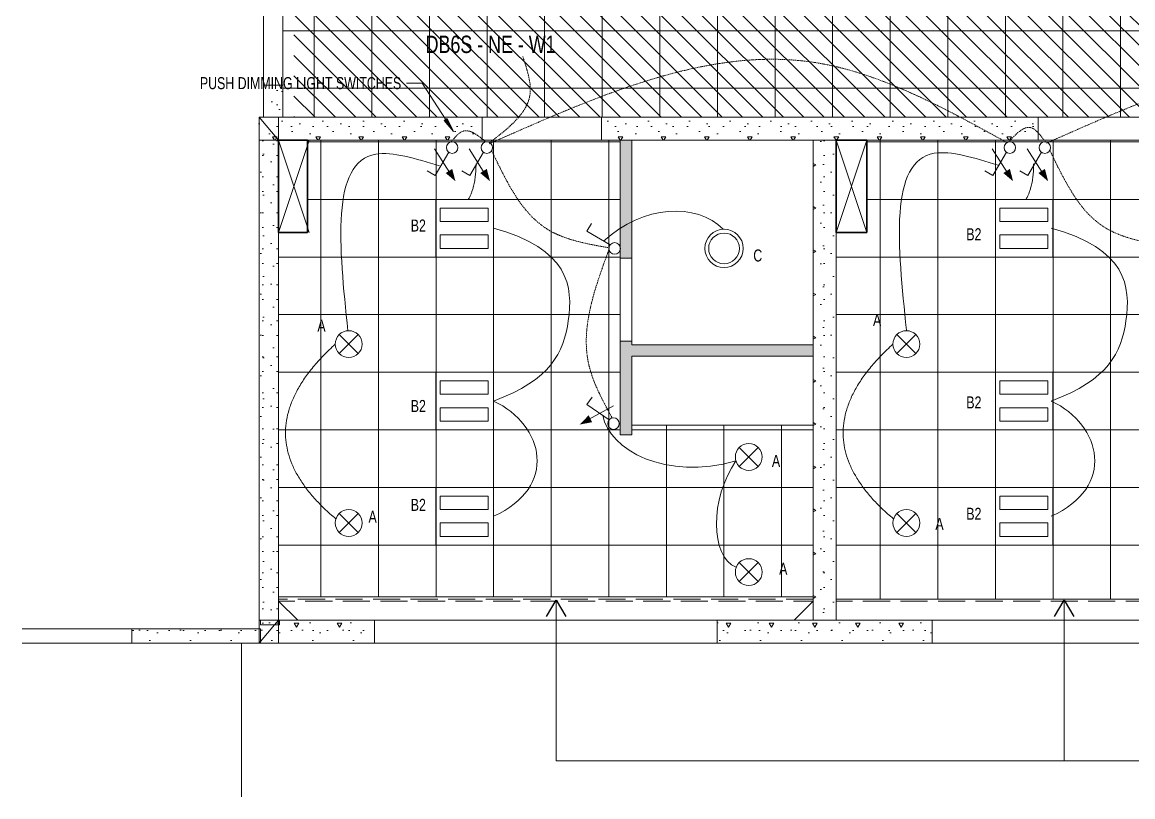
# Model space of a CAD drawing. Header units: millimetres. Extents: x -13681 to 12078, y -5706 to 16092.
# Drawn here: x -13681 to -2110, y -5706 to 2362 of the extents above; entities that cross this region are included whole.
import ezdxf

# ---------------------------------------------------------------- set-up
doc = ezdxf.new("R2010")
doc.units = ezdxf.units.MM
doc.linetypes.add('DASHED', pattern=[19.05, 12.7, -6.35])
doc.linetypes.add('IMPORT-Hidden Line _2_', pattern=[391.222223, 282.222223, -109])
for name, color, linetype, lineweight in [('0_Pen_No__1', 7, 'Continuous', 13), ('0_Pen_No__195', 252, 'Continuous', 13), ('0_Pen_No__40', 4, 'Continuous', 18), ('A-Des_ Ceiling', 7, 'Continuous', 13), ('A-Des_ Ceiling_Pen_No__89', 123, 'Continuous', 13), ('A-Des_ Ceiling_Pen_No__90', 132, 'Continuous', 13), ('A-Des_ Columns_Pen_No__183', 20, 'Continuous', 18), ('A-Des_ Columns_Pen_No__28', 14, 'Continuous', 35), ('A-Des_ Walls', 7, 'Continuous', 13), ('A-Des_ Walls_Pen_No__216', 61, 'Continuous', 18), ('A-Des_ Walls_Pen_No__27', 7, 'Continuous', 13), ('A-Des_ Walls_Pen_No__87', 251, 'Continuous', 13), ('A-DETL-____-OTLN', 10, 'Continuous', 13), ('A-DETL-GENF-OTLN', 92, 'Continuous', 25), ('A-Doc_ Reflected Ceiling Plan_Pen_No__45', 161, 'Continuous', 25), ('A-Doc_ Reflected Ceiling Plan_Pen_No__65', 151, 'Continuous', 13), ('G-____-____-TEXT', 231, 'Continuous', 13), ('L40 Reflected Ceiling Plans_GF Existing Ground Presentation Plan_2_dwg', 8, 'Continuous', 13)]:
    doc.layers.add(name, color=color, linetype=linetype, lineweight=lineweight)
doc.styles.add('Arial Narrow', font='ARIALN.TTF', dxfattribs={"width": 0.9, "height": 125})
pattern_1 = [(180, (0, 0), (1e-13, 779.423), [48.75, -401.25]), (180, (-225, -389.7), (1e-13, 779.423), [48.75, -401.25]), (240, (0, 0), (-675, 389.71), [48.75, -401.25]), (240, (-450, 0), (-675, 389.71), [48.75, -401.25]), (300, (-48.75, 0), (675, 389.71), [48.75, -401.25]), (300, (-498.75, 0), (675, 389.71), [48.75, -401.25]), (180, (0, -75), (2e-14, 150), [0, -150, 0, -225]), (225, (-75, -75), (-106.066, 106.066), [0, -112.5, 0, -187.5])]
pattern_2 = [(90, (0, 0), (-779.423, 5e-14), [48.75, -401.25]), (90, (-389.7, 225), (-779.423, 5e-14), [48.75, -401.25]), (150, (0, 0), (389.71, 675), [48.75, -401.25]), (150, (0, 450), (389.71, 675), [48.75, -401.25]), (210, (0, 48.75), (-389.71, 675), [48.75, -401.25]), (210, (0, 498.75), (-389.71, 675), [48.75, -401.25]), (90, (-75, 0), (-150, 9e-15), [0, -150, 0, -225]), (135, (-75, 75), (106.066, 106.066), [0, -112.5, 0, -187.5])]
pattern_3 = [(270, (0, 0), (779.423, 5e-14), [48.75, -401.25]), (270, (389.7, -225), (779.423, 5e-14), [48.75, -401.25]), (330, (0, 0), (389.71, 675), [48.75, -401.25]), (330, (0, -450), (389.71, 675), [48.75, -401.25]), (30, (0, -48.75), (-389.71, 675), [48.75, -401.25]), (30, (0, -498.75), (-389.71, 675), [48.75, -401.25]), (270, (75, 0), (150, 9e-15), [0, -150, 0, -225]), (315, (75, -75), (106.066, 106.066), [0, -112.5, 0, -187.5])]

# ---------------------------------------------------------------- blocks, each defined once
blk = doc.blocks.new('L40 Reflected Ceiling Plans_GF Existing Ground Presentation Plan_2_dwg_Slab_2_4-12208772-Existing Enlarged Layout 1 RCP')
at = {"layer": 'A-Des_ Ceiling'}
h = blk.add_hatch(dxfattribs=at)
h.set_pattern_fill('FP_2', color=253, style=0, pattern_type=2)
h.set_pattern_definition([(90, (-7569.9, -1884.13), (-600, 4e-14), []), (180, (-7569.9, -1884.13), (-7e-14, 600), [])])
h.paths.add_polyline_path([(-7241, -3624), (-5440, -3624), (-5440, -1837), (-7330, -1837), (-7330, -1937), (-7450, -1937), (-7450, 1133), (-10710, 1133), (-10710, 173), (-11010, 173), (-11010, -3624), (-7330, -3624)])
h.paths.add_polyline_path([(-7874, -1829), (-7780, -1733), (-7743, -1804), (-7761, -1807)])
h.paths.add_polyline_path([(-8807, 705), (-8909, 791), (-8841, 834), (-8814, 732)])
h.paths.add_polyline_path([(-9167, 705), (-9269, 791), (-9201, 834), (-9195, 813)])
at = {"layer": 'A-Des_ Ceiling_Pen_No__89', "color": 253}
for p, q in [((-8890, 1133), (-10710, 1133)), ((-7645, 1133), (-8890, 1133)), ((-7450, 1133), (-7645, 1133)), ((-7450, -97), (-7450, 1133)), ((-11010, 173), (-11010, -3624)), ((-7450, -962), (-7450, -97)), ((-7450, -1937), (-7450, -962)), ((-7330, -1837), (-7330, -1937)), ((-5440, -1837), (-7330, -1837)), ((-5440, -3624), (-5440, -1837)), ((-7330, -1937), (-7450, -1937)), ((-11010, -3624), (-5440, -3624))]:
    blk.add_line(p, q, dxfattribs=at)
at = {"layer": 'A-Des_ Ceiling_Pen_No__89', "color": 253, "flags": 128}
blk.add_lwpolyline([(-10710, 1133), (-10710, 173), (-11010, 173)], dxfattribs=at)
blk = doc.blocks.new('L40 Reflected Ceiling Plans_GF Existing Ground Presentation Plan_2_dwg_Slab_3_4-12208773-Existing Enlarged Layout 1 RCP')
at = {"layer": 'A-Des_ Ceiling_Pen_No__89', "color": 253}
for p, q in [((-7330, 1133), (-7330, -97)), ((-7330, -97), (-7330, -962)), ((-7330, -962), (-7330, -997))]:
    blk.add_line(p, q, dxfattribs=at)
at = {"layer": 'A-Des_ Ceiling_Pen_No__89', "color": 253, "flags": 128}
blk.add_lwpolyline([(-7330, -997), (-5440, -997), (-5440, 1133), (-7330, 1133)], dxfattribs=at)
blk = doc.blocks.new('L40 Reflected Ceiling Plans_GF Existing Ground Presentation Plan_2_dwg_Slab_4_4-12208774-Existing Enlarged Layout 1 RCP')
at = {"layer": 'A-Des_ Ceiling'}
h = blk.add_hatch(dxfattribs=at)
h.set_pattern_fill('FP_3', color=253, style=0, pattern_type=2)
h.set_pattern_definition([(0, (-1741.86, -1884.13), (0, 600), []), (90, (-1741.86, -1884.13), (-600, 4e-14), [])])
h.paths.add_polyline_path([(-801, -3647), (370, -3647), (370, -1837), (-1520, -1837), (-1520, -1937), (-1640, -1937), (-1640, 1133), (-4882, 1133), (-4882, 173), (-5200, 173), (-5200, -3647), (-1520, -3647)])
h.paths.add_polyline_path([(-2064, -1829), (-1970, -1733), (-1933, -1804), (-1951, -1807)])
h.paths.add_polyline_path([(-2992, 705), (-3094, 791), (-3026, 834), (-2999, 731)])
h.paths.add_polyline_path([(-3357, 705), (-3459, 791), (-3391, 834), (-3385, 813)])
at = {"layer": 'A-Des_ Ceiling_Pen_No__89', "color": 253}
for p, q in [((-3095, 1133), (-4882, 1133)), ((-1850, 1133), (-3095, 1133)), ((-5200, 173), (-5200, -3647)), ((-1640, -962), (-1640, -97)), ((-1640, -1937), (-1640, -962)), ((-1520, -1837), (-1520, -1937)), ((370, -1837), (-1520, -1837)), ((370, -3647), (370, -1837)), ((-1520, -1937), (-1640, -1937)), ((-5200, -3647), (370, -3647))]:
    blk.add_line(p, q, dxfattribs=at)
at = {"layer": 'A-Des_ Ceiling_Pen_No__89', "color": 253, "flags": 128}
for points in [[(-4882, 1133), (-4882, 173), (-5200, 173)], [(-1640, -97), (-1640, 1133), (-1850, 1133)]]:
    blk.add_lwpolyline(points, dxfattribs=at)
blk = doc.blocks.new('L40 Reflected Ceiling Plans_GF Existing Ground Presentation Plan_2_dwg_Slab_24_4-12208793-Existing Enlarged Layout 1 RCP')
at = {"layer": 'A-Des_ Ceiling'}
h = blk.add_hatch(dxfattribs=at)
h.set_pattern_fill('FP_11', color=253, style=0, pattern_type=2)
h.set_pattern_definition([(0, (22361.76, 2873.3), (0, 600), []), (90, (22361.76, 2873.3), (-600, 4e-14), [])])
h.paths.add_polyline_path([(5639, 1373), (12078, 1373), (12078, 3773), (-10965, 3773), (-10965, 1373), (4275, 1373)])
at = {"layer": 'A-Des_ Ceiling_Pen_No__89', "color": 253}
for p, q in [((-10965, 3482), (-10965, 1707)), ((-10850, 1373), (-8890, 1373)), ((-8890, 1373), (-7645, 1373)), ((-7645, 1373), (-3095, 1373)), ((-3095, 1373), (-1850, 1373))]:
    blk.add_line(p, q, dxfattribs=at)
at = {"layer": 'A-Des_ Ceiling_Pen_No__89', "color": 253, "flags": 128}
blk.add_lwpolyline([(-10965, 1707), (-10965, 1373), (-10850, 1373)], dxfattribs=at)
blk = doc.blocks.new('L40 Reflected Ceiling Plans_GF Existing Ground Presentation Plan_2_dwg_Slab_44_4-12208813-Existing Enlarged Layout 1 RCP')
at = {"layer": 'A-Des_ Ceiling_Pen_No__89', "color": 253}
for p, q in [((-5440, 1133), (-7330, 1133)), ((-7330, 1133), (-7330, -97)), ((-5440, -997), (-5440, 1133)), ((-7330, -97), (-7330, -962)), ((-7330, -962), (-7330, -997)), ((-7330, -997), (-5440, -997))]:
    blk.add_line(p, q, dxfattribs=at)
blk = doc.blocks.new('L40 Reflected Ceiling Plans_GF Existing Ground Presentation Plan_2_dwg_Wall_8_4-12208824-Existing Enlarged Layout 1 RCP')
at = {"layer": 'A-Des_ Walls'}
h = blk.add_hatch(dxfattribs=at)
h.set_pattern_fill('FP_18', color=253, style=0, pattern_type=2)
h.set_pattern_definition(pattern_1)
h.paths.add_polyline_path([(-11213, 1133), (-11010, 1133), (-11213, 1373)])
h = blk.add_hatch(dxfattribs=at)
h.set_pattern_fill('FP_18', color=253, style=0, pattern_type=2)
h.set_pattern_definition(pattern_1)
h.paths.add_polyline_path([(-11010, 1133), (-11010, 1373), (-11213, 1373), (-11168, 1320)])
h = blk.add_hatch(dxfattribs=at)
h.set_pattern_fill('FP_18', color=253, style=0, pattern_type=2)
h.set_pattern_definition(pattern_1)
h.paths.add_polyline_path([(-10965, 1133), (-8890, 1133), (-8890, 1373), (-11010, 1373), (-11010, 1133)])
h = blk.add_hatch(dxfattribs=at)
h.set_pattern_fill('FP_18', color=253, style=0, pattern_type=2)
h.set_pattern_definition(pattern_1)
h.paths.add_polyline_path([(-5200, 1133), (-3095, 1133), (-3095, 1373), (-7645, 1373), (-7645, 1133), (-5440, 1133)])
at = {"layer": 'A-Des_ Walls', "color": 253}
for p, q in [((-11010, 1373), (-11168, 1373)), ((-11010, 1373), (-10965, 1373)), ((-11010, 1133), (-11010, 1373)), ((-10965, 1373), (-10850, 1373)), ((-10850, 1373), (-8890, 1373)), ((-3095, 1373), (-7645, 1373)), ((-11213, 1133), (-11010, 1133)), ((-7450, 1133), (-7330, 1133)), ((-7330, 1133), (-5440, 1133)), ((-5440, 1133), (-5200, 1133))]:
    blk.add_line(p, q, dxfattribs=at)
at = {"layer": 'A-Des_ Walls', "color": 253, "flags": 128}
for points in [[(-8890, 1373), (-8890, 1318), (-8890, 1188), (-8890, 1133), (-11010, 1133), (-11213, 1373), (-11213, 1133)], [(-11168, 1373), (-11213, 1373), (-11010, 1133), (-11010, 1373)], [(-7645, 1373), (-7645, 1318), (-7645, 1188)], [(-5200, 1133), (-3095, 1133), (-3095, 1188), (-3095, 1318), (-3095, 1373)], [(-7645, 1188), (-7645, 1133), (-7450, 1133)]]:
    blk.add_lwpolyline(points, dxfattribs=at)
at = {"layer": 'A-Des_ Walls_Pen_No__27', "color": 253}
for p, q in [((-10850, 1373), (-10965, 1373)), ((-8890, 1373), (-10850, 1373)), ((-3095, 1373), (-7645, 1373)), ((-11010, 1133), (-8890, 1133)), ((-7645, 1133), (-7450, 1133)), ((-7450, 1133), (-7330, 1133)), ((-7330, 1133), (-5440, 1133)), ((-5200, 1133), (-3095, 1133))]:
    blk.add_line(p, q, dxfattribs=at)
at = {"layer": 'A-Des_ Walls_Pen_No__27', "color": 253, "flags": 128}
for points in [[(-11168, 1373), (-11213, 1373), (-11213, 1133)], [(-8890, 1188), (-8890, 1318), (-8890, 1373)], [(-7645, 1373), (-7645, 1318), (-7645, 1188)], [(-3095, 1188), (-3095, 1318), (-3095, 1373)]]:
    blk.add_lwpolyline(points, dxfattribs=at)
at = {"layer": 'A-Des_ Walls_Pen_No__87', "color": 253, "flags": 128}
for points in [[(-7645, 1373), (-8268, 1373), (-8890, 1373)], [(-1850, 1373), (-2473, 1373), (-3095, 1373)], [(-8890, 1133), (-8268, 1133), (-7645, 1133)], [(-3095, 1133), (-2473, 1133), (-1850, 1133)]]:
    blk.add_lwpolyline(points, dxfattribs=at)
blk = doc.blocks.new('L40 Reflected Ceiling Plans_GF Existing Ground Presentation Plan_2_dwg_Wall_9_4-12208826-Existing Enlarged Layout 1 RCP')
at = {"layer": 'A-Des_ Walls'}
h = blk.add_hatch(dxfattribs=at)
h.set_pattern_fill('FP_19', color=253, style=0, pattern_type=2)
h.set_pattern_definition(pattern_2)
h.paths.add_polyline_path([(-10965, 3482), (-10965, 3773), (-11168, 3773), (-11168, 3482)])
h = blk.add_hatch(dxfattribs=at)
h.set_pattern_fill('FP_19', color=253, style=0, pattern_type=2)
h.set_pattern_definition(pattern_2)
h.paths.add_polyline_path([(-10965, 1373), (-10965, 1707), (-11168, 1707), (-11168, 1373)])
at = {"layer": 'A-Des_ Walls', "color": 253}
blk.add_line((-10965, 3773), (-11168, 3773), dxfattribs=at)
at = {"layer": 'A-Des_ Walls', "color": 253, "flags": 128}
blk.add_lwpolyline([(-11168, 3773), (-11168, 3482), (-10965, 3482), (-10965, 3773)], dxfattribs=at)
blk.add_lwpolyline([(-11168, 1373), (-10965, 1373), (-10965, 1707), (-11168, 1707)], close=True, dxfattribs=at)
at = {"layer": 'A-Des_ Walls_Pen_No__27', "color": 253, "flags": 128}
for points in [[(-11168, 3773), (-11168, 3482), (-10965, 3482), (-10965, 3773)], [(-11168, 1373), (-11168, 1707), (-10965, 1707), (-10965, 1373)]]:
    blk.add_lwpolyline(points, dxfattribs=at)
at = {"layer": 'A-Des_ Walls_Pen_No__87', "color": 253, "flags": 128}
for points in [[(-11168, 3482), (-11168, 2594), (-11168, 1707)], [(-10965, 1707), (-10965, 2594), (-10965, 3482)]]:
    blk.add_lwpolyline(points, dxfattribs=at)
blk = doc.blocks.new('L40 Reflected Ceiling Plans_GF Existing Ground Presentation Plan_2_dwg_Wall_12_4-12208830-Existing Enlarged Layout 1 RCP')
at = {"layer": 'A-Des_ Walls'}
h = blk.add_hatch(dxfattribs=at)
h.set_pattern_fill('FP_20', color=253, style=0, pattern_type=2)
h.set_pattern_definition(pattern_3)
h.paths.add_polyline_path([(-11199, -3867), (-11010, -3867), (-11010, 1133), (-11213, 1133), (-11213, -3867)])
at = {"layer": 'A-Des_ Walls', "color": 253}
for p, q in [((-11213, -3867), (-11199, -3867)), ((-11199, -3867), (-11010, -3867))]:
    blk.add_line(p, q, dxfattribs=at)
at = {"layer": 'A-Des_ Walls', "color": 253, "flags": 128}
blk.add_lwpolyline([(-11010, -3867), (-11010, 1133), (-11213, 1133), (-11213, -3867)], dxfattribs=at)
at = {"layer": 'A-Des_ Walls_Pen_No__27', "color": 253}
for p, q in [((-11213, 1133), (-11213, -3867)), ((-11010, -3867), (-11010, 1133))]:
    blk.add_line(p, q, dxfattribs=at)
blk = doc.blocks.new('L40 Reflected Ceiling Plans_GF Existing Ground Presentation Plan_2_dwg_Wall_13_4-12208832-Existing Enlarged Layout 1 RCP')
at = {"layer": 'A-Des_ Walls'}
for points in [[(-7330, -97), (-7330, 1133), (-7450, 1133), (-7450, -97)], [(-7450, -1937), (-7330, -1937), (-7330, -962), (-7450, -962)]]:
    blk.add_hatch(color=10, dxfattribs=at).paths.add_polyline_path(points)
at = {"layer": 'A-Des_ Walls_Pen_No__27', "color": 253, "flags": 128}
for points in [[(-7450, -97), (-7330, -97), (-7330, 1133), (-7450, 1133), (-7450, -97)], [(-7330, -997), (-7330, -962), (-7450, -962), (-7450, -1937), (-7330, -1937), (-7330, -1117)]]:
    blk.add_lwpolyline(points, dxfattribs=at)
at = {"layer": 'A-Des_ Walls_Pen_No__87', "color": 253, "flags": 128}
for points in [[(-7450, -97), (-7450, -529), (-7450, -962)], [(-7330, -962), (-7330, -529), (-7330, -97)]]:
    blk.add_lwpolyline(points, dxfattribs=at)
blk = doc.blocks.new('L40 Reflected Ceiling Plans_GF Existing Ground Presentation Plan_2_dwg_Wall_14_4-12208839-Existing Enlarged Layout 1 RCP')
at = {"layer": 'A-Des_ Walls'}
h = blk.add_hatch(dxfattribs=at)
h.set_pattern_fill('FP_18', color=253, style=0, pattern_type=2)
h.set_pattern_definition(pattern_1)
h.paths.add_polyline_path([(-11213, -4107), (-11010, -3867), (-11213, -3867), (-11213, -3957)])
h = blk.add_hatch(dxfattribs=at)
h.set_pattern_fill('FP_18', color=253, style=0, pattern_type=2)
h.set_pattern_definition(pattern_1)
h.paths.add_polyline_path([(-11213, -4107), (-11010, -4107), (-11010, -3867), (-11199, -4090)])
h = blk.add_hatch(dxfattribs=at)
h.set_pattern_fill('FP_18', color=253, style=0, pattern_type=2)
h.set_pattern_definition(pattern_1)
h.paths.add_polyline_path([(-10010, -4107), (-10010, -3867), (-11010, -3867), (-11010, -4107), (-10999, -4107)])
h = blk.add_hatch(dxfattribs=at)
h.set_pattern_fill('FP_18', color=253, style=0, pattern_type=2)
h.set_pattern_definition(pattern_1)
h.paths.add_polyline_path([(-6440, -4107), (-4200, -4107), (-4200, -3867), (-6440, -3867)])
at = {"layer": 'A-Des_ Walls', "color": 253}
for p, q in [((-11213, -3867), (-11213, -3957)), ((-11199, -3867), (-11213, -3867)), ((-11199, -4090), (-11051, -3915)), ((-11051, -3915), (-11199, -4090)), ((-11010, -3867), (-11051, -3915)), ((-11010, -3915), (-11010, -3867)), ((-11010, -3915), (-11010, -4107)), ((-5440, -3867), (-6440, -3867)), ((-5200, -3867), (-5440, -3867))]:
    blk.add_line(p, q, dxfattribs=at)
at = {"layer": 'A-Des_ Walls', "color": 253, "flags": 128}
for points in [[(-11051, -3915), (-11010, -3867), (-11199, -3867)], [(-11199, -4107), (-11010, -4107), (-11010, -3915)], [(-10999, -3867), (-11010, -3867), (-11010, -3915)], [(-11010, -4107), (-10010, -4107), (-10010, -3867), (-10999, -3867)], [(-6440, -3867), (-6440, -4107), (-4200, -4107), (-4200, -3867), (-5200, -3867)], [(-11213, -3957), (-11213, -4107), (-11199, -4090)], [(-11199, -4090), (-11213, -4107), (-11199, -4107)]]:
    blk.add_lwpolyline(points, dxfattribs=at)
at = {"layer": 'A-Des_ Walls_Pen_No__27', "color": 253}
for p, q in [((-11213, -3867), (-11213, -3957)), ((-10999, -3867), (-11010, -3867))]:
    blk.add_line(p, q, dxfattribs=at)
at = {"layer": 'A-Des_ Walls_Pen_No__27', "color": 253, "flags": 128}
for points in [[(-11199, -4107), (-10010, -4107), (-10010, -3867), (-10999, -3867)], [(-5440, -3867), (-6440, -3867), (-6440, -4107), (-4200, -4107), (-4200, -3867), (-5200, -3867)], [(-11213, -3957), (-11213, -4107), (-11199, -4107)]]:
    blk.add_lwpolyline(points, dxfattribs=at)
at = {"layer": 'A-Des_ Walls_Pen_No__87', "color": 253, "flags": 128}
for points in [[(-6440, -3867), (-8225, -3867), (-10010, -3867)], [(-630, -3867), (-2415, -3867), (-4200, -3867)], [(-10010, -4107), (-8225, -4107), (-6440, -4107)], [(-4200, -4107), (-2415, -4107), (-630, -4107)]]:
    blk.add_lwpolyline(points, dxfattribs=at)
blk = doc.blocks.new('L40 Reflected Ceiling Plans_GF Existing Ground Presentation Plan_2_dwg_Wall_15_4-12208840-Existing Enlarged Layout 1 RCP')
at = {"layer": 'A-Des_ Walls'}
h = blk.add_hatch(dxfattribs=at)
h.set_pattern_fill('FP_20', color=253, style=0, pattern_type=2)
h.set_pattern_definition(pattern_3)
h.paths.add_polyline_path([(-5200, -3867), (-5200, 1133), (-5440, 1133), (-5440, -3867)])
at = {"layer": 'A-Des_ Walls', "color": 253}
for p, q in [((-5440, 1133), (-5440, -997)), ((-5440, -997), (-5440, -1117))]:
    blk.add_line(p, q, dxfattribs=at)
at = {"layer": 'A-Des_ Walls', "color": 253, "flags": 128}
blk.add_lwpolyline([(-5440, -1117), (-5440, -3867), (-5200, -3867), (-5200, 1133), (-5440, 1133)], dxfattribs=at)
at = {"layer": 'A-Des_ Walls_Pen_No__27', "color": 253}
for p, q in [((-5440, 1133), (-5440, -997)), ((-5200, -3867), (-5200, 1133)), ((-5440, -997), (-5440, -1117)), ((-5440, -1117), (-5440, -3867))]:
    blk.add_line(p, q, dxfattribs=at)
blk = doc.blocks.new('L40 Reflected Ceiling Plans_GF Existing Ground Presentation Plan_2_dwg_Wall_16_4-12208841-Existing Enlarged Layout 1 RCP')
at = {"layer": 'A-Des_ Walls'}
blk.add_hatch(color=10, dxfattribs=at).paths.add_polyline_path([(-7330, -1117), (-5440, -1117), (-5440, -997), (-7330, -997)])
at = {"layer": 'A-Des_ Walls_Pen_No__27', "color": 253, "flags": 128}
blk.add_lwpolyline([(-7330, -1117), (-5440, -1117), (-5440, -997), (-7330, -997)], dxfattribs=at)
blk = doc.blocks.new('L40 Reflected Ceiling Plans_GF Existing Ground Presentation Plan_2_dwg_Wall_126_4-12209015-Existing Enlarged Layout 1 RCP')
at = {"layer": 'A-Des_ Walls'}
h = blk.add_hatch(dxfattribs=at)
h.set_pattern_fill('FP_18', color=253, style=0, pattern_type=2)
h.set_pattern_definition(pattern_1)
h.paths.add_polyline_path([(-11199, -4107), (-11199, -3957), (-12540, -3957), (-12540, -4107)])
at = {"layer": 'A-Des_ Walls', "color": 253, "flags": 128}
blk.add_lwpolyline([(-12540, -3967), (-12540, -3987), (-12540, -4107), (-11199, -4107), (-11199, -3957), (-12540, -3957)], close=True, dxfattribs=at)
at = {"layer": 'A-Des_ Walls_Pen_No__27', "color": 253, "flags": 128}
blk.add_lwpolyline([(-12540, -3967), (-12540, -3957), (-11199, -3957), (-11199, -4107), (-12540, -4107), (-12540, -3987)], dxfattribs=at)
at = {"layer": 'A-Des_ Walls_Pen_No__87', "color": 253, "flags": 128}
for points in [[(-12540, -3957), (-13200, -3957), (-13681, -3957)], [(-13681, -4107), (-13200, -4107), (-12540, -4107)]]:
    blk.add_lwpolyline(points, dxfattribs=at)
blk = doc.blocks.new('L40 Reflected Ceiling Plans_GF Existing Ground Presentation Plan_2_dwg_Wall_127_4-12209016-Existing Enlarged Layout 1 RCP')
at = {"layer": 'A-Des_ Walls'}
h = blk.add_hatch(dxfattribs=at)
h.set_pattern_fill('FP_20', color=253, style=0, pattern_type=2)
h.set_pattern_definition(pattern_3)
h.paths.add_polyline_path([(-10999, -3915), (-10999, -3867), (-11199, -3867), (-11199, -3915)])
at = {"layer": 'A-Des_ Walls', "color": 253, "flags": 128}
blk.add_lwpolyline([(-10999, -3915), (-10999, -3867), (-11199, -3867), (-11199, -3915)], close=True, dxfattribs=at)
at = {"layer": 'A-Des_ Walls_Pen_No__27', "color": 253, "flags": 128}
blk.add_lwpolyline([(-11199, -3867), (-11199, -3915), (-10999, -3915), (-10999, -3867)], dxfattribs=at)
blk = doc.blocks.new('L40 Reflected Ceiling Plans_GF Existing Ground Presentation Plan_2_dwg_Beam_1_4-12209088-Existing Enlarged Layout 1 RCP')
at = {"layer": 'A-Des_ Ceiling_Pen_No__90', "color": 253, "linetype": 'IMPORT-Hidden Line _2_', "flags": 128}
blk.add_lwpolyline([(-5440, -3647), (-11010, -3647), (-11010, -3667), (-5440, -3667)], close=True, dxfattribs=at)
blk = doc.blocks.new('L40 Reflected Ceiling Plans_GF Existing Ground Presentation Plan_2_dwg_Beam_2_4-12209089-Existing Enlarged Layout 1 RCP')
at = {"layer": 'A-Des_ Ceiling_Pen_No__90', "color": 253, "linetype": 'IMPORT-Hidden Line _2_', "flags": 128}
blk.add_lwpolyline([(370, -3647), (-5200, -3647), (-5200, -3667), (370, -3667)], close=True, dxfattribs=at)
blk = doc.blocks.new('L40 Reflected Ceiling Plans_GF Existing Ground Presentation Plan_2_dwg_Polyline_1_4-12209096-Existing Enlarged Layout 1 RCP')
at = {"layer": 'A-Doc_ Reflected Ceiling Plan_Pen_No__45', "color": 213, "flags": 128}
blk.add_lwpolyline([(-2926, -3830), (-2826, -3657), (-2726, -3830)], dxfattribs=at)
at = {"layer": 'A-Doc_ Reflected Ceiling Plan_Pen_No__65', "color": 253, "flags": 128}
blk.add_lwpolyline([(-1429, -5331), (-2826, -5331), (-2826, -3657)], dxfattribs=at)
blk = doc.blocks.new('L40 Reflected Ceiling Plans_GF Existing Ground Presentation Plan_2_dwg_Polyline_2_4-12209097-Existing Enlarged Layout 1 RCP')
at = {"layer": 'A-Doc_ Reflected Ceiling Plan_Pen_No__45', "color": 213, "flags": 128}
blk.add_lwpolyline([(-8218, -3830), (-8118, -3657), (-8018, -3830)], dxfattribs=at)
at = {"layer": 'A-Doc_ Reflected Ceiling Plan_Pen_No__65', "color": 253, "flags": 128}
blk.add_lwpolyline([(-1429, -5331), (-8118, -5331), (-8118, -3657)], dxfattribs=at)
blk = doc.blocks.new('L40 Reflected Ceiling Plans_GF Existing Ground Presentation Plan_2_dwg_Column_20_4-12209113-Existing Enlarged Layout 1 RCP')
at = {"layer": 'A-Des_ Columns_Pen_No__28', "color": 133, "flags": 128}
blk.add_lwpolyline([(-10710, 1133), (-11010, 1133), (-11010, 173), (-10710, 173)], close=True, dxfattribs=at)
blk = doc.blocks.new('L40 Reflected Ceiling Plans_GF Existing Ground Presentation Plan_2_dwg_Column_24_4-12209117-Existing Enlarged Layout 1 RCP')
at = {"layer": 'A-Des_ Columns_Pen_No__28', "color": 133, "flags": 128}
blk.add_lwpolyline([(-4882, 1133), (-5200, 1133), (-5200, 173), (-4882, 173)], close=True, dxfattribs=at)
blk = doc.blocks.new('L40 Reflected Ceiling Plans_GF Existing Ground Presentation Plan_2_dwg-12074158-Existing Enlarged Layout 1 RCP')
at = {"layer": '0_Pen_No__1', "color": 253}
for p, q in [((-10810, -3867), (-11010, -3667)), ((-5640, -3867), (-5440, -3667))]:
    blk.add_line(p, q, dxfattribs=at)
at = {"layer": '0_Pen_No__195', "color": 253}
blk.add_line((-10010, -3867), (-6440, -3867), dxfattribs=at)
at = {"layer": '0_Pen_No__40', "color": 53}
blk.add_line((-11398, -4107), (-11398, -5706), dxfattribs=at)
at = {"layer": 'A-Des_ Columns_Pen_No__183', "color": 53}
for p, q in [((-10710, 228), (-11010, 1133)), ((-11010, 173), (-10710, 1079)), ((-10710, 1079), (-10692, 1133)), ((-5200, 173), (-4882, 1133)), ((-4882, 173), (-5200, 1133)), ((-10692, 173), (-10710, 228))]:
    blk.add_line(p, q, dxfattribs=at)
at = {"layer": 'A-Des_ Walls_Pen_No__216', "color": 53}
for p, q in [((-11010, -3667), (-11010, -3867)), ((-10810, -3867), (-11010, -3667)), ((-5640, -3867), (-5440, -3667)), ((-5440, -3667), (-5440, -3867)), ((-11010, -3867), (-10999, -3867)), ((-10999, -3867), (-10810, -3867)), ((-5440, -3867), (-5640, -3867))]:
    blk.add_line(p, q, dxfattribs=at)
for name in ['L40 Reflected Ceiling Plans_GF Existing Ground Presentation Plan_2_dwg_Wall_9_4-12208826-Existing Enlarged Layout 1 RCP', 'L40 Reflected Ceiling Plans_GF Existing Ground Presentation Plan_2_dwg_Slab_24_4-12208793-Existing Enlarged Layout 1 RCP', 'L40 Reflected Ceiling Plans_GF Existing Ground Presentation Plan_2_dwg_Wall_8_4-12208824-Existing Enlarged Layout 1 RCP', 'L40 Reflected Ceiling Plans_GF Existing Ground Presentation Plan_2_dwg_Wall_12_4-12208830-Existing Enlarged Layout 1 RCP', 'L40 Reflected Ceiling Plans_GF Existing Ground Presentation Plan_2_dwg_Slab_2_4-12208772-Existing Enlarged Layout 1 RCP', 'L40 Reflected Ceiling Plans_GF Existing Ground Presentation Plan_2_dwg_Column_20_4-12209113-Existing Enlarged Layout 1 RCP', 'L40 Reflected Ceiling Plans_GF Existing Ground Presentation Plan_2_dwg_Wall_13_4-12208832-Existing Enlarged Layout 1 RCP', 'L40 Reflected Ceiling Plans_GF Existing Ground Presentation Plan_2_dwg_Slab_3_4-12208773-Existing Enlarged Layout 1 RCP', 'L40 Reflected Ceiling Plans_GF Existing Ground Presentation Plan_2_dwg_Slab_44_4-12208813-Existing Enlarged Layout 1 RCP', 'L40 Reflected Ceiling Plans_GF Existing Ground Presentation Plan_2_dwg_Wall_15_4-12208840-Existing Enlarged Layout 1 RCP', 'L40 Reflected Ceiling Plans_GF Existing Ground Presentation Plan_2_dwg_Slab_4_4-12208774-Existing Enlarged Layout 1 RCP', 'L40 Reflected Ceiling Plans_GF Existing Ground Presentation Plan_2_dwg_Column_24_4-12209117-Existing Enlarged Layout 1 RCP', 'L40 Reflected Ceiling Plans_GF Existing Ground Presentation Plan_2_dwg_Wall_16_4-12208841-Existing Enlarged Layout 1 RCP', 'L40 Reflected Ceiling Plans_GF Existing Ground Presentation Plan_2_dwg_Beam_1_4-12209088-Existing Enlarged Layout 1 RCP', 'L40 Reflected Ceiling Plans_GF Existing Ground Presentation Plan_2_dwg_Polyline_2_4-12209097-Existing Enlarged Layout 1 RCP', 'L40 Reflected Ceiling Plans_GF Existing Ground Presentation Plan_2_dwg_Beam_2_4-12209089-Existing Enlarged Layout 1 RCP', 'L40 Reflected Ceiling Plans_GF Existing Ground Presentation Plan_2_dwg_Polyline_1_4-12209096-Existing Enlarged Layout 1 RCP', 'L40 Reflected Ceiling Plans_GF Existing Ground Presentation Plan_2_dwg_Wall_14_4-12208839-Existing Enlarged Layout 1 RCP', 'L40 Reflected Ceiling Plans_GF Existing Ground Presentation Plan_2_dwg_Wall_127_4-12209016-Existing Enlarged Layout 1 RCP', 'L40 Reflected Ceiling Plans_GF Existing Ground Presentation Plan_2_dwg_Wall_126_4-12209015-Existing Enlarged Layout 1 RCP']:
    blk.add_blockref(name, (0, 0))

msp = doc.modelspace()

# ---------------------------------------------------------------- hatches: boundary and pattern name
at = {"layer": 'A-DETL-GENF-OTLN', "lineweight": 13}
h = msp.add_hatch(dxfattribs=at)
h.set_pattern_fill('FP_23', color=130, style=0, pattern_type=2)
h.set_pattern_definition([(135, (-99.47, -36.2), (-106.066, -106.066), [])])
h.paths.add_polyline_path([(12065, 1373), (12065, 7793), (4160, 7793), (4160, 11983), (8350, 11983), (8350, 10179), (10508, 10179), (10508, 14179), (1290, 14179), (1290, 10179), (2211, 10179), (2211, 3826), (-929, 3826), (-929, 7793), (-3542, 7793), (-3542, 3826), (-10850, 3826), (-10850, 1373), (5639, 1373)])
at = {"layer": 'A-DETL-GENF-OTLN'}
for points in [[(-9167, 705), (-9201, 834), (-9269, 791)], [(-8807, 705), (-8841, 834), (-8909, 791)], [(-3357, 705), (-3391, 834), (-3459, 791)], [(-2992, 705), (-3026, 834), (-3094, 791)], [(-7874, -1829), (-7743, -1804), (-7780, -1733)]]:
    msp.add_hatch(color=1, dxfattribs=at).paths.add_polyline_path(points)
at = {"layer": 'G-____-____-TEXT'}
msp.add_hatch(color=7, dxfattribs=at).paths.add_polyline_path([(-9188, 1223), (-9253, 1359), (-9286, 1338)])

# ---------------------------------------------------------------- linework, layer by layer
at = {"layer": 'A-DETL-____-OTLN', "color": 20, "lineweight": 18}
for p, q in [((-9385, 1043), (-9203, 756)), ((-9025, 1043), (-8843, 756)), ((-3575, 1043), (-3393, 756)), ((-3210, 1043), (-3028, 756)), ((-9236, 1008), (-9379, 767)), ((-8876, 1008), (-9019, 767)), ((-3426, 1008), (-3569, 767)), ((-3061, 1008), (-3204, 767)), ((-9379, 767), (-9461, 815)), ((-9019, 767), (-9101, 815)), ((-3569, 767), (-3651, 815)), ((-3204, 767), (-3286, 815)), ((-9370, 516), (-9370, -84)), ((-8770, 516), (-9370, 516)), ((-8770, -84), (-8770, 516)), ((-3542, 516), (-3542, -84)), ((-2942, 516), (-3542, 516)), ((-2942, -84), (-2942, 516)), ((-9325, 426), (-9325, 286)), ((-8825, 426), (-9325, 426)), ((-8825, 286), (-8825, 426)), ((-3497, 426), (-3497, 286)), ((-2997, 426), (-3497, 426)), ((-2997, 286), (-2997, 426)), ((-9325, 286), (-8825, 286)), ((-7798, 184), (-7750, 266)), ((-3497, 286), (-2997, 286)), ((-9325, 146), (-8825, 146)), ((-9325, 6), (-9325, 146)), ((-8825, 146), (-8825, 6)), ((-7557, 42), (-7798, 184)), ((-3497, 146), (-2997, 146)), ((-3497, 6), (-3497, 146)), ((-2997, 146), (-2997, 6)), ((-8825, 6), (-9325, 6)), ((-2997, 6), (-3497, 6)), ((-9370, -84), (-8770, -84)), ((-3542, -84), (-2942, -84)), ((-10378, -1090), (-10180, -892)), ((-10180, -1090), (-10378, -892)), ((-4568, -1090), (-4370, -892)), ((-4370, -1090), (-4568, -892)), ((-9370, -1284), (-9370, -1884)), ((-8770, -1284), (-9370, -1284)), ((-9325, -1374), (-9325, -1514)), ((-8825, -1374), (-9325, -1374)), ((-8825, -1514), (-8825, -1374)), ((-8770, -1884), (-8770, -1284)), ((-3542, -1284), (-3542, -1884)), ((-2942, -1284), (-3542, -1284)), ((-3497, -1374), (-3497, -1514)), ((-2997, -1374), (-3497, -1374)), ((-2997, -1514), (-2997, -1374)), ((-2942, -1884), (-2942, -1284)), ((-9325, -1514), (-8825, -1514)), ((-7797, -1621), (-7743, -1544)), ((-3497, -1514), (-2997, -1514)), ((-9325, -1654), (-8825, -1654)), ((-9325, -1794), (-9325, -1654)), ((-8825, -1654), (-8825, -1794)), ((-7521, -1635), (-7820, -1796)), ((-7567, -1781), (-7797, -1621)), ((-3497, -1654), (-2997, -1654)), ((-3497, -1794), (-3497, -1654)), ((-2997, -1654), (-2997, -1794)), ((-8825, -1794), (-9325, -1794)), ((-2997, -1794), (-3497, -1794)), ((-9370, -1884), (-8770, -1884)), ((-3542, -1884), (-2942, -1884)), ((-6210, -2265), (-6012, -2067)), ((-6012, -2265), (-6210, -2067)), ((-9370, -2484), (-9370, -3084)), ((-8770, -2484), (-9370, -2484)), ((-8770, -3084), (-8770, -2484)), ((-3542, -2484), (-3542, -3084)), ((-2942, -2484), (-3542, -2484)), ((-2942, -3084), (-2942, -2484)), ((-9325, -2574), (-9325, -2714)), ((-8825, -2574), (-9325, -2574)), ((-8825, -2714), (-8825, -2574)), ((-3497, -2574), (-3497, -2714)), ((-2997, -2574), (-3497, -2574)), ((-2997, -2714), (-2997, -2574)), ((-10378, -2953), (-10180, -2755)), ((-10180, -2953), (-10378, -2755)), ((-9325, -2714), (-8825, -2714)), ((-4568, -2953), (-4370, -2755)), ((-4370, -2953), (-4568, -2755)), ((-3497, -2714), (-2997, -2714)), ((-9325, -2854), (-8825, -2854)), ((-9325, -2994), (-9325, -2854)), ((-8825, -2854), (-8825, -2994)), ((-3497, -2854), (-2997, -2854)), ((-3497, -2994), (-3497, -2854)), ((-2997, -2854), (-2997, -2994)), ((-8825, -2994), (-9325, -2994)), ((-2997, -2994), (-3497, -2994)), ((-9370, -3084), (-8770, -3084)), ((-3542, -3084), (-2942, -3084)), ((-6210, -3465), (-6012, -3267)), ((-6012, -3465), (-6210, -3267))]:
    msp.add_line(p, q, dxfattribs=at)
for centre, radius in [((-9201, 1056), 60), ((-8841, 1056), 60), ((-3391, 1056), 60), ((-3026, 1056), 60), ((-6369, 6), 200), ((-6369, 6), 160), ((-7509, 6), 60), ((-10279, -991), 140), ((-4469, -991), 140), ((-7521, -1819), 60), ((-6111, -2166), 140), ((-10279, -2854), 140), ((-4469, -2854), 140), ((-6111, -3366), 140)]:
    msp.add_circle(centre, radius, dxfattribs=at)
at = {"layer": 'A-DETL-____-OTLN', "color": 18, "linetype": 'DASHED', "true_color": 0x000000}
for points in [[(-8815, 1096), (-5439, 1945), (-3412, 1103)], [(-3008, 1103), (367, 1952), (2395, 1110)], [(-8805, 1111), (-8392, 1602), (-8466, 2005)], [(-3407, 1112), (-3183, 1266), (-3017, 1109)], [(-9213, 1114), (-9083, 1229), (-8849, 1115)], [(-8786, 1015), (-8213, 208), (-7561, 11)], [(-2977, 1033), (-2405, 226), (-1752, 29)], [(-7565, 2), (-7781, -1191), (-7532, -1764)]]:
    msp.add_spline(points, degree=3, dxfattribs=at)
at = {"layer": 'A-DETL-____-OTLN'}
for points in [[(-9334, 865), (-9997, 988), (-10288, -853)], [(-3514, 874), (-4178, 997), (-4468, -845)]]:
    msp.add_spline(points, degree=3, dxfattribs=at)
at = {"layer": 'A-DETL-____-OTLN', "color": 20, "lineweight": 18}
for points, degree in [([(-8953, 888), (-8953, 653), (-9034, 516)], 2), ([(-3143, 888), (-3143, 653), (-3224, 516)], 2), ([(-7626, 82), (-7208, 459), (-6658, 488), (-6377, 206)], 3), ([(-10419, -991), (-11459, -1934), (-10413, -2812)], 2), ([(-4609, -991), (-5649, -1934), (-4603, -2812)], 2), ([(-8770, -1584), (-8238, -1832), (-8096, -2484), (-8770, -2784)], 3), ([(-2960, -1584), (-2428, -1832), (-2286, -2484), (-2960, -2784)], 3), ([(-7632, -1735), (-7570, -2090), (-6970, -2422), (-6245, -2206)], 3), ([(-6245, -2206), (-6517, -2600), (-6517, -3206), (-6241, -3315)], 3)]:
    msp.add_open_spline(points, degree=degree, dxfattribs=at)
for points in [[(-8770, 216), (-7986, 6), (-7897, -763), (-8170, -1363), (-8770, -1584)], [(-2960, 216), (-2176, 6), (-2087, -763), (-2360, -1363), (-2960, -1584)]]:
    msp.add_open_spline(points, degree=3, knots=[0, 0, 0, 0, 2.454843, 4.721603, 4.721603, 4.721603, 4.721603], dxfattribs=at)
at = {"layer": 'G-____-____-TEXT', "color": 7}
for p, q in [((-9513, 1728), (-9679, 1728)), ((-9188, 1223), (-9513, 1728)), ((-9253, 1359), (-9286, 1338)), ((-9286, 1338), (-9188, 1223)), ((-9188, 1223), (-9253, 1359))]:
    msp.add_line(p, q, dxfattribs=at)

# ---------------------------------------------------------------- block references
at = {"layer": 'L40 Reflected Ceiling Plans_GF Existing Ground Presentation Plan_2_dwg', "color": 253}
msp.add_blockref('L40 Reflected Ceiling Plans_GF Existing Ground Presentation Plan_2_dwg-12074158-Existing Enlarged Layout 1 RCP', (0, 0), dxfattribs=at)

# ---------------------------------------------------------------- texts
at = {"layer": 'G-____-____-TEXT', "color": 7, "attachment_point": 1, "style": 'Arial Narrow'}
for s, insert, char_height, width in [('DB6S - NE - W1', (-9478, 2222), 180.5, 1575.79), ('PUSH DIMMING LIGHT SWITCHES', (-11830, 1790), 125, 2543.35), ('B2', (-9633, 307), 125, 191.2), ('B2', (-3845, 216), 125, 191.2), ('C', (-6064, -5), 125, 111.84), ('A', (-4817, -679), 125, 104.62), ('A', (-10606, -737), 125, 104.62), ('B2', (-9633, -1573), 125, 191.2), ('B2', (-3845, -1536), 125, 191.2), ('A', (-5870, -2145), 125, 104.62), ('B2', (-9633, -2603), 125, 191.2), ('A', (-10073, -2727), 125, 104.62), ('B2', (-3845, -2696), 125, 191.2), ('A', (-4167, -2802), 125, 104.62), ('A', (-5795, -3269), 125, 104.62)]:
    msp.add_mtext(s, dxfattribs=dict(at, insert=insert, char_height=char_height, width=width))

doc.saveas('drawing.dxf')
